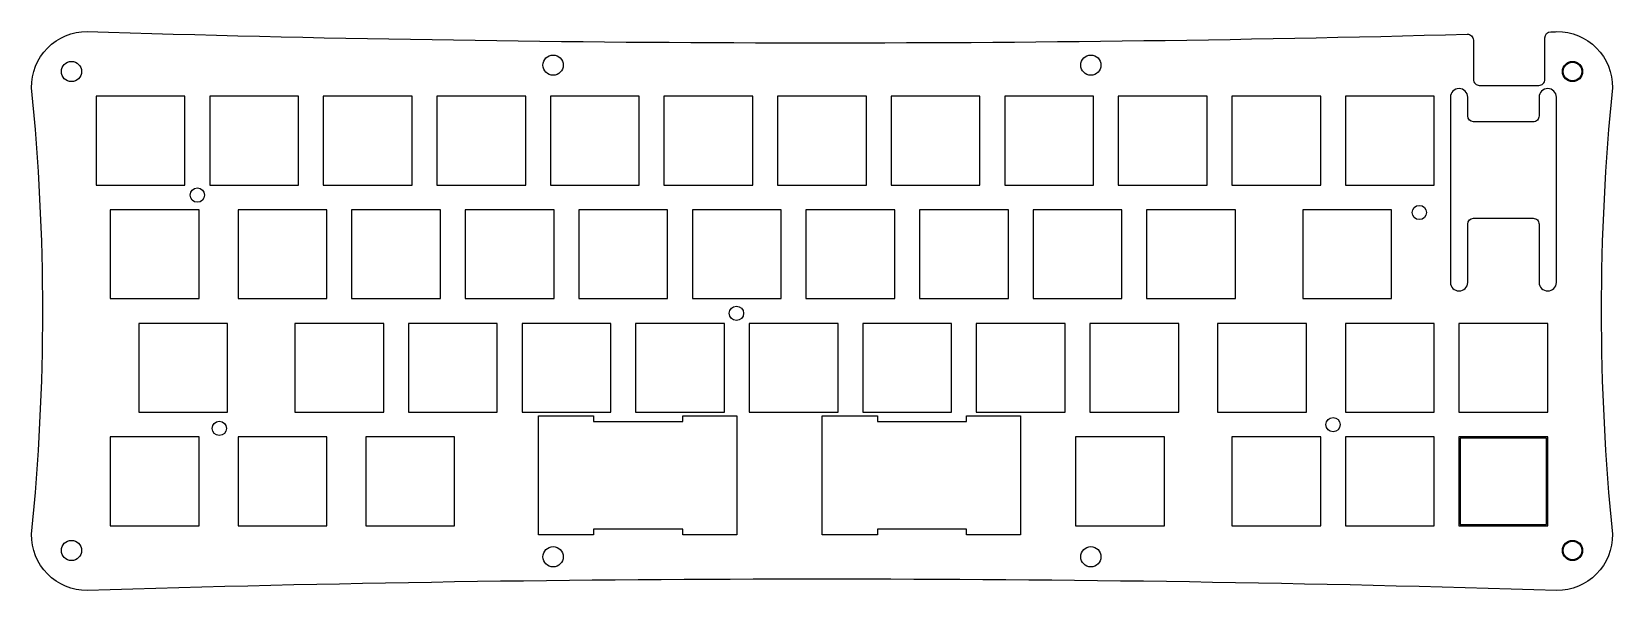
# Model space of a CAD drawing. Header units: millimetres. Extents: x 1 to 266, y -56 to 37.
import ezdxf

# ---------------------------------------------------------------- set-up
doc = ezdxf.new("R2010")
doc.units = ezdxf.units.MM
doc.layers.get('0').update_dxf_attribs({"linetype": 'CONTINUOUS'})

msp = doc.modelspace()

# ---------------------------------------------------------------- linework, layer by layer
for points in [[(265.93, 27.91, 0.050054), (265.93, -46.96, -0.421024), (256.63, -56.37, 0.015209), (10.08, -56.37, -0.421024), (0.78, -46.96, 0.050054), (0.78, 27.91, -0.421024), (10.08, 37.32, 0.01428), (241.58, 36.89, -0.422056), (242.61, 35.89), (242.61, 29.31, 0.414214), (243.61, 28.31), (253.61, 28.31, 0.414214), (254.61, 29.31), (254.61, 36.29, -0.405409), (255.58, 37.29, 0.000065), (256.63, 37.32, -0.421024)], [(256.54, -4.72), (256.54, 26.31, 1), (253.64, 26.31), (253.64, 23.2, -0.414238), (252.64, 22.2), (242.66, 22.2, -0.414189), (241.66, 23.2), (241.66, 26.31, 1), (238.76, 26.31), (238.76, -4.72, 1), (241.66, -4.72), (241.66, 5.03, -0.414189), (242.66, 6.03), (252.64, 6.03, -0.414238), (253.64, 5.03), (253.64, -4.72, 1)]]:
    msp.add_lwpolyline(points, format="xyb", close=True)
for points in [[(26.5, 26.5), (11.6, 26.5), (11.6, 11.6), (26.5, 11.6)], [(45.55, 26.5), (30.65, 26.5), (30.65, 11.6), (45.55, 11.6)], [(64.6, 26.5), (49.7, 26.5), (49.7, 11.6), (64.6, 11.6)], [(83.65, 26.5), (68.75, 26.5), (68.75, 11.6), (83.65, 11.6)], [(102.7, 26.5), (87.8, 26.5), (87.8, 11.6), (102.7, 11.6)], [(121.75, 26.5), (106.85, 26.5), (106.85, 11.6), (121.75, 11.6)], [(140.8, 26.5), (125.9, 26.5), (125.9, 11.6), (140.8, 11.6)], [(144.95, 26.5), (144.95, 11.6), (159.85, 11.6), (159.85, 26.5)], [(164, 26.5), (164, 11.6), (178.9, 11.6), (178.9, 26.5)], [(197.95, 11.6), (197.95, 26.5), (183.05, 26.5), (183.05, 11.6)], [(202.1, 11.6), (217, 11.6), (217, 26.5), (202.1, 26.5)], [(221.15, 11.6), (236.05, 11.6), (236.05, 26.5), (221.15, 26.5)], [(28.88, 7.45), (13.98, 7.45), (13.98, -7.45), (28.88, -7.45)], [(50.31, 7.45), (35.41, 7.45), (35.41, -7.45), (50.31, -7.45)], [(69.36, 7.45), (54.46, 7.45), (54.46, -7.45), (69.36, -7.45)], [(88.41, 7.45), (73.51, 7.45), (73.51, -7.45), (88.41, -7.45)], [(107.46, 7.45), (92.56, 7.45), (92.56, -7.45), (107.46, -7.45)], [(126.51, 7.45), (111.61, 7.45), (111.61, -7.45), (126.51, -7.45)], [(145.56, 7.45), (130.66, 7.45), (130.66, -7.45), (145.56, -7.45)], [(164.61, 7.45), (149.71, 7.45), (149.71, -7.45), (164.61, -7.45)], [(183.66, 7.45), (168.76, 7.45), (168.76, -7.45), (183.66, -7.45)], [(187.81, -7.45), (202.71, -7.45), (202.71, 7.45), (187.81, 7.45)], [(214, -7.45), (228.9, -7.45), (228.9, 7.45), (214, 7.45)], [(18.74, -26.5), (33.64, -26.5), (33.64, -11.6), (18.74, -11.6)], [(59.84, -11.6), (44.94, -11.6), (44.94, -26.5), (59.84, -26.5)], [(78.89, -11.6), (63.99, -11.6), (63.99, -26.5), (78.89, -26.5)], [(97.94, -26.5), (97.94, -11.6), (83.04, -11.6), (83.04, -26.5)], [(116.99, -26.5), (116.99, -11.6), (102.09, -11.6), (102.09, -26.5)], [(136.04, -11.6), (121.14, -11.6), (121.14, -26.5), (136.04, -26.5)], [(140.19, -11.6), (140.19, -26.5), (155.09, -26.5), (155.09, -11.6)], [(159.24, -26.5), (174.14, -26.5), (174.14, -11.6), (159.24, -11.6)], [(178.29, -26.5), (193.19, -26.5), (193.19, -11.6), (178.29, -11.6)], [(199.72, -26.5), (214.62, -26.5), (214.62, -11.6), (199.72, -11.6)], [(236.05, -11.6), (221.15, -11.6), (221.15, -26.5), (236.05, -26.5)], [(255.1, -11.6), (240.2, -11.6), (240.2, -26.5), (255.1, -26.5)], [(109.99, -47.08), (109.99, -46.08), (95.05, -46.08), (95.05, -47.08), (85.78, -47.08), (85.78, -27.08), (95.05, -27.08), (95.05, -28.08), (109.99, -28.08), (109.99, -27.08), (119.05, -27.08), (119.05, -47.08)], [(142.65, -47.08), (133.38, -47.08), (133.38, -27.08), (142.65, -27.08), (142.65, -28.08), (157.59, -28.08), (157.59, -27.08), (166.65, -27.08), (166.65, -47.08), (157.59, -47.08), (157.59, -46.08), (142.65, -46.08)], [(28.88, -30.65), (13.98, -30.65), (13.98, -45.55), (28.88, -45.55)], [(50.31, -45.55), (50.31, -30.65), (35.41, -30.65), (35.41, -45.55)], [(56.84, -45.55), (71.74, -45.55), (71.74, -30.65), (56.84, -30.65)], [(190.8, -30.65), (175.9, -30.65), (175.9, -45.55), (190.8, -45.55)], [(217, -30.65), (202.1, -30.65), (202.1, -45.55), (217, -45.55)], [(236.05, -30.65), (221.15, -30.65), (221.15, -45.55), (236.05, -45.55)], [(255.1, -30.65), (240.2, -30.65), (240.2, -45.55), (255.1, -45.55)], [(254.9, -30.85), (240.4, -30.85), (240.4, -45.35), (254.9, -45.35)]]:
    msp.add_lwpolyline(points, close=True)
for centre, radius in [((7.47, 30.63), 1.7), ((88.25, 31.7), 1.7), ((178.45, 31.7), 1.7), ((259.24, 30.63), 1.7), ((259.24, 30.63), 1.55), ((28.58, 9.91), 1.2), ((233.55, 6.99), 1.2), ((119, -9.91), 1.2), ((32.26, -29.21), 1.2), ((219.08, -28.58), 1.2), ((7.47, -49.68), 1.7), ((88.25, -50.74), 1.7), ((178.45, -50.74), 1.7), ((259.24, -49.68), 1.7), ((259.24, -49.68), 1.55)]:
    msp.add_circle(centre, radius)

doc.saveas('drawing.dxf')
